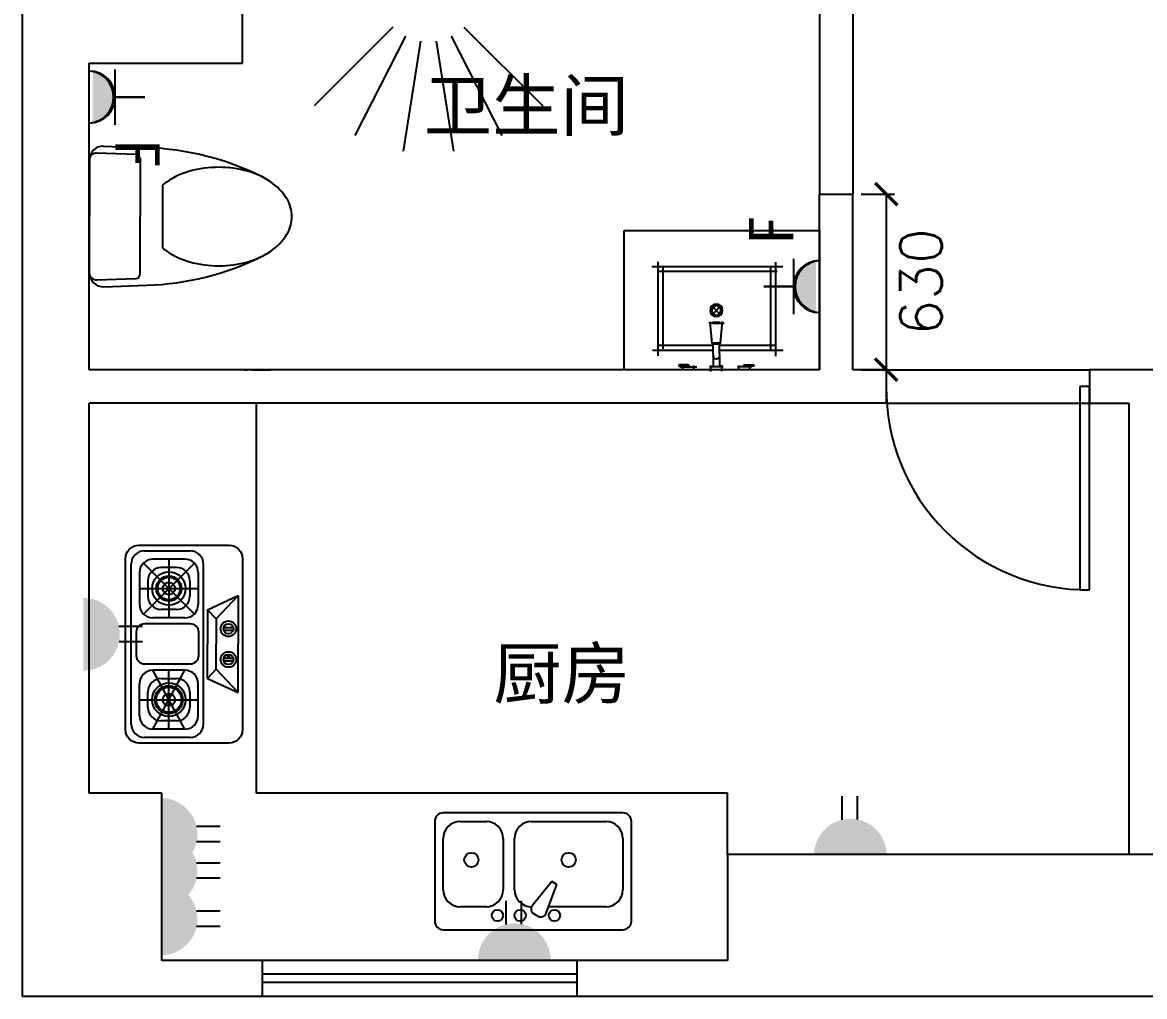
# Model space of a CAD drawing. Header units: millimetres. Extents: x 333665 to 510740, y -473522 to -395501.
# Drawn here: x 472256 to 476283, y -406889 to -403392 of the extents above; entities that cross this region are included whole.
import ezdxf

# ---------------------------------------------------------------- set-up
doc = ezdxf.new("R2010")
doc.units = ezdxf.units.MM
doc.linetypes.add('ACAD_ISO03W100', pattern=[30, 12, -18])
doc.layers.add('DIM', color=4, linetype='Continuous')
doc.styles.add('_TCH_DIM', font='SIMPLEX', dxfattribs={"bigfont": 'GBCBIG'})
doc.styles.add('STYLE1', font='')
doc.styles.add('宋体', font='')
doc.styles.get('STYLE1').set_extended_font_data('SimSun')
doc.styles.get('宋体').set_extended_font_data('NSimSun')

# ---------------------------------------------------------------- blocks, each defined once
blk = doc.blocks.new('_ArchTick')
at = {"color": 0, "lineweight": 30, "const_width": 0.15}
blk.add_lwpolyline([(-0.5, -0.5), (0.5, 0.5)], dxfattribs=at)
blk = doc.blocks.new('5Y65UY 76U')
h = blk.add_hatch(color=5)
edge = h.paths.add_edge_path()
edge.add_arc((2480520.790132919, -276271.8239765056), 84.7, 359.9999999999949, 539.9999999999949)
edge.add_arc((2480520.790132919, -276277.4959650567), 84.88970169652652, 3.8311278303772838, 176.1688721696079, ccw=False)
edge = h.paths.add_edge_path(flags=16)
edge.add_arc((2480520.790132919, -276271.8239765056), 84.7, 359.9999999999949, 539.9999999999949)
edge.add_arc((2480520.790132919, -276277.4959650567), 84.88970169652652, 3.8311278303772838, 176.1688721696079, ccw=False)
edge = h.paths.add_edge_path(flags=0)
edge.add_arc((2480520.790132919, -276271.8239765056), 84.7, 359.9999999999949, 539.9999999999949)
edge.add_arc((2480520.790132919, -276277.4959650567), 84.88970169652652, 3.8311278303772838, 176.1688721696079, ccw=False)
edge = h.paths.add_edge_path(flags=0)
edge.add_arc((2480520.790132919, -276271.8239765056), 84.7, 359.9999999999949, 539.9999999999949)
edge.add_arc((2480520.790132919, -276277.4959650567), 84.88970169652652, 3.8311278303772838, 176.1688721696079, ccw=False)
edge = h.paths.add_edge_path(flags=0)
edge.add_arc((2480520.790132919, -276271.8239765056), 84.7, 359.9999999999949, 539.9999999999949)
edge.add_arc((2480520.790132919, -276277.4959650567), 84.88970169652652, 3.8311278303772838, 176.1688721696079, ccw=False)
edge = h.paths.add_edge_path(flags=0)
edge.add_arc((2480520.790132919, -276271.8239765056), 84.7, 359.9999999999949, 539.9999999999949)
edge.add_arc((2480520.790132919, -276277.4959650567), 84.88970169652652, 3.8311278303772838, 176.1688721696079, ccw=False)
edge = h.paths.add_edge_path(flags=0)
edge.add_arc((2480520.790132919, -276271.8239765056), 84.7, 359.9999999999949, 539.9999999999949)
edge.add_arc((2480520.790132919, -276277.4959650567), 84.88970169652652, 3.8311278303772838, 176.1688721696079, ccw=False)
edge = h.paths.add_edge_path(flags=0)
edge.add_arc((2480520.790132919, -276271.8239765056), 84.7, 359.9999999999949, 539.9999999999949)
edge.add_arc((2480520.790132919, -276277.4959650567), 84.88970169652652, 3.8311278303772838, 176.1688721696079, ccw=False)
edge = h.paths.add_edge_path(flags=0)
edge.add_arc((2480520.790132919, -276271.8239765056), 84.7, 359.9999999999949, 539.9999999999949)
edge.add_arc((2480520.790132919, -276277.4959650567), 84.88970169652652, 3.8311278303772838, 176.1688721696079, ccw=False)
edge = h.paths.add_edge_path(flags=0)
edge.add_arc((2480520.790132919, -276271.8239765056), 84.7, 359.9999999999949, 539.9999999999949)
edge.add_arc((2480520.790132919, -276277.4959650567), 84.88970169652652, 3.8311278303772838, 176.1688721696079, ccw=False)
edge = h.paths.add_edge_path(flags=0)
edge.add_arc((2480520.790132919, -276271.8239765056), 84.7, 359.9999999999949, 539.9999999999949)
edge.add_arc((2480520.790132919, -276277.4959650567), 84.88970169652652, 3.8311278303772838, 176.1688721696079, ccw=False)
edge = h.paths.add_edge_path(flags=0)
edge.add_arc((2480520.790132919, -276271.8239765056), 84.7, 359.9999999999949, 539.9999999999949)
edge.add_arc((2480520.790132919, -276277.4959650567), 84.88970169652652, 3.8311278303772838, 176.1688721696079, ccw=False)
edge = h.paths.add_edge_path(flags=0)
edge.add_arc((2480520.790132919, -276271.8239765056), 84.7, 359.9999999999949, 539.9999999999949)
edge.add_arc((2480520.790132919, -276277.4959650567), 84.88970169652652, 3.8311278303772838, 176.1688721696079, ccw=False)
edge = h.paths.add_edge_path(flags=0)
edge.add_arc((2480520.790132919, -276271.8239765056), 84.7, 359.9999999999949, 539.9999999999949)
edge.add_arc((2480520.790132919, -276277.4959650567), 84.88970169652652, 3.8311278303772838, 176.1688721696079, ccw=False)
edge = h.paths.add_edge_path(flags=0)
edge.add_arc((2480520.790132919, -276271.8239765056), 84.7, 359.9999999999949, 539.9999999999949)
edge.add_arc((2480520.790132919, -276277.4959650567), 84.88970169652652, 3.8311278303772838, 176.1688721696079, ccw=False)
edge = h.paths.add_edge_path(flags=0)
edge.add_arc((2480520.790132919, -276271.8239765056), 84.7, 359.9999999999949, 539.9999999999949)
edge.add_arc((2480520.790132919, -276277.4959650567), 84.88970169652652, 3.8311278303772838, 176.1688721696079, ccw=False)
edge = h.paths.add_edge_path(flags=0)
edge.add_arc((2480520.790132919, -276271.8239765056), 84.7, 359.9999999999949, 539.9999999999949)
edge.add_arc((2480520.790132919, -276277.4959650567), 84.88970169652652, 3.8311278303772838, 176.1688721696079, ccw=False)
edge = h.paths.add_edge_path(flags=0)
edge.add_arc((2480520.790132919, -276271.8239765056), 84.7, 359.9999999999949, 539.9999999999949)
edge.add_arc((2480520.790132919, -276277.4959650567), 84.88970169652652, 3.8311278303772838, 176.1688721696079, ccw=False)
edge = h.paths.add_edge_path(flags=0)
edge.add_arc((2480520.790132919, -276271.8239765056), 84.7, 359.9999999999949, 539.9999999999949)
edge.add_arc((2480520.790132919, -276277.4959650567), 84.88970169652652, 3.8311278303772838, 176.1688721696079, ccw=False)
edge = h.paths.add_edge_path(flags=0)
edge.add_arc((2480520.790132919, -276271.8239765056), 84.7, 359.9999999999949, 539.9999999999949)
edge.add_arc((2480520.790132919, -276277.4959650567), 84.88970169652652, 3.8311278303772838, 176.1688721696079, ccw=False)
edge = h.paths.add_edge_path(flags=0)
edge.add_arc((2480520.790132919, -276271.8239765056), 84.7, 359.9999999999949, 539.9999999999949)
edge.add_arc((2480520.790132919, -276277.4959650567), 84.88970169652652, 3.8311278303772838, 176.1688721696079, ccw=False)
edge = h.paths.add_edge_path(flags=0)
edge.add_arc((2480520.790132919, -276271.8239765056), 84.7, 359.9999999999949, 539.9999999999949)
edge.add_arc((2480520.790132919, -276277.4959650567), 84.88970169652652, 3.8311278303772838, 176.1688721696079, ccw=False)
edge = h.paths.add_edge_path(flags=0)
edge.add_arc((2480520.790132919, -276271.8239765056), 84.7, 359.9999999999949, 539.9999999999949)
edge.add_arc((2480520.790132919, -276277.4959650567), 84.88970169652652, 3.8311278303772838, 176.1688721696079, ccw=False)
edge = h.paths.add_edge_path(flags=0)
edge.add_arc((2480520.790132919, -276271.8239765056), 84.7, 359.9999999999949, 539.9999999999949)
edge.add_arc((2480520.790132919, -276277.4959650567), 84.88970169652652, 3.8311278303772838, 176.1688721696079, ccw=False)
edge = h.paths.add_edge_path(flags=0)
edge.add_arc((2480520.790132919, -276271.8239765056), 84.7, 359.9999999999949, 539.9999999999949)
edge.add_arc((2480520.790132919, -276277.4959650567), 84.88970169652652, 3.8311278303772838, 176.1688721696079, ccw=False)
edge = h.paths.add_edge_path(flags=0)
edge.add_arc((2480520.790132919, -276271.8239765056), 84.7, 359.9999999999949, 539.9999999999949)
edge.add_arc((2480520.790132919, -276277.4959650567), 84.88970169652652, 3.8311278303772838, 176.1688721696079, ccw=False)
edge = h.paths.add_edge_path(flags=0)
edge.add_arc((2480520.790132919, -276271.8239765056), 84.7, 359.9999999999949, 539.9999999999949)
edge.add_arc((2480520.790132919, -276277.4959650567), 84.88970169652652, 3.8311278303772838, 176.1688721696079, ccw=False)
edge = h.paths.add_edge_path(flags=0)
edge.add_arc((2480520.790132919, -276271.8239765056), 84.7, 359.9999999999949, 539.9999999999949)
edge.add_arc((2480520.790132919, -276277.4959650567), 84.88970169652652, 3.8311278303772838, 176.1688721696079, ccw=False)
edge = h.paths.add_edge_path(flags=0)
edge.add_arc((2480520.790132919, -276271.8239765056), 84.7, 359.9999999999949, 539.9999999999949)
edge.add_arc((2480520.790132919, -276277.4959650567), 84.88970169652652, 3.8311278303772838, 176.1688721696079, ccw=False)
edge = h.paths.add_edge_path(flags=0)
edge.add_arc((2480520.790132919, -276271.8239765056), 84.7, 359.9999999999949, 539.9999999999949)
edge.add_arc((2480520.790132919, -276277.4959650567), 84.88970169652652, 3.8311278303772838, 176.1688721696079, ccw=False)
edge = h.paths.add_edge_path(flags=0)
edge.add_arc((2480520.790132919, -276271.8239765056), 84.7, 359.9999999999949, 539.9999999999949)
edge.add_arc((2480520.790132919, -276277.4959650567), 84.88970169652652, 3.8311278303772838, 176.1688721696079, ccw=False)
edge = h.paths.add_edge_path(flags=0)
edge.add_arc((2480520.790132919, -276271.8239765056), 84.7, 359.9999999999949, 539.9999999999949)
edge.add_arc((2480520.790132919, -276277.4959650567), 84.88970169652652, 3.8311278303772838, 176.1688721696079, ccw=False)
edge = h.paths.add_edge_path(flags=0)
edge.add_arc((2480520.790132919, -276271.8239765056), 84.7, 359.9999999999949, 539.9999999999949)
edge.add_arc((2480520.790132919, -276277.4959650567), 84.88970169652652, 3.8311278303772838, 176.1688721696079, ccw=False)
edge = h.paths.add_edge_path(flags=0)
edge.add_arc((2480520.790132919, -276271.8239765056), 84.7, 359.9999999999949, 539.9999999999949)
edge.add_arc((2480520.790132919, -276277.4959650567), 84.88970169652652, 3.8311278303772838, 176.1688721696079, ccw=False)
edge = h.paths.add_edge_path(flags=0)
edge.add_arc((2480520.790132919, -276271.8239765056), 84.7, 359.9999999999949, 539.9999999999949)
edge.add_arc((2480520.790132919, -276277.4959650567), 84.88970169652652, 3.8311278303772838, 176.1688721696079, ccw=False)
edge = h.paths.add_edge_path(flags=0)
edge.add_arc((2480520.790132919, -276271.8239765056), 84.7, 359.9999999999949, 539.9999999999949)
edge.add_arc((2480520.790132919, -276277.4959650567), 84.88970169652652, 3.8311278303772838, 176.1688721696079, ccw=False)
edge = h.paths.add_edge_path(flags=0)
edge.add_arc((2480520.790132919, -276271.8239765056), 84.7, 359.9999999999949, 539.9999999999949)
edge.add_arc((2480520.790132919, -276277.4959650567), 84.88970169652652, 3.8311278303772838, 176.1688721696079, ccw=False)
edge = h.paths.add_edge_path(flags=0)
edge.add_arc((2480520.790132919, -276271.8239765056), 84.7, 359.9999999999949, 539.9999999999949)
edge.add_arc((2480520.790132919, -276277.4959650567), 84.88970169652652, 3.8311278303772838, 176.1688721696079, ccw=False)
edge = h.paths.add_edge_path(flags=0)
edge.add_line((2480604.733867779, -276260.5306431723), (2480436.84639806, -276260.5306431723))
edge.add_line((2480603.967289083, -276260.5306431723), (2480437.612976756, -276260.5306431723))
h = blk.add_hatch(color=5)
edge = h.paths.add_edge_path()
edge.add_arc((2480520.790132919, -276271.8239765056), 84.7, 359.9999999999949, 539.9999999999949)
edge.add_arc((2480520.790132919, -276277.4959650567), 84.88970169652652, 3.8311278303772838, 176.1688721696079, ccw=False)
edge = h.paths.add_edge_path(flags=16)
edge.add_arc((2480520.790132919, -276271.8239765056), 84.7, 359.9999999999949, 539.9999999999949)
edge.add_arc((2480520.790132919, -276277.4959650567), 84.88970169652652, 3.8311278303772838, 176.1688721696079, ccw=False)
edge = h.paths.add_edge_path(flags=0)
edge.add_arc((2480520.790132919, -276271.8239765056), 84.7, 359.9999999999949, 539.9999999999949)
edge.add_arc((2480520.790132919, -276277.4959650567), 84.88970169652652, 3.8311278303772838, 176.1688721696079, ccw=False)
edge = h.paths.add_edge_path(flags=0)
edge.add_arc((2480520.790132919, -276271.8239765056), 84.7, 359.9999999999949, 539.9999999999949)
edge.add_arc((2480520.790132919, -276277.4959650567), 84.88970169652652, 3.8311278303772838, 176.1688721696079, ccw=False)
edge = h.paths.add_edge_path(flags=0)
edge.add_arc((2480520.790132919, -276271.8239765056), 84.7, 359.9999999999949, 539.9999999999949)
edge.add_arc((2480520.790132919, -276277.4959650567), 84.88970169652652, 3.8311278303772838, 176.1688721696079, ccw=False)
edge = h.paths.add_edge_path(flags=0)
edge.add_arc((2480520.790132919, -276271.8239765056), 84.7, 359.9999999999949, 539.9999999999949)
edge.add_arc((2480520.790132919, -276277.4959650567), 84.88970169652652, 3.8311278303772838, 176.1688721696079, ccw=False)
edge = h.paths.add_edge_path(flags=0)
edge.add_arc((2480520.790132919, -276271.8239765056), 84.7, 359.9999999999949, 539.9999999999949)
edge.add_arc((2480520.790132919, -276277.4959650567), 84.88970169652652, 3.8311278303772838, 176.1688721696079, ccw=False)
edge = h.paths.add_edge_path(flags=0)
edge.add_arc((2480520.790132919, -276271.8239765056), 84.7, 359.9999999999949, 539.9999999999949)
edge.add_arc((2480520.790132919, -276277.4959650567), 84.88970169652652, 3.8311278303772838, 176.1688721696079, ccw=False)
edge = h.paths.add_edge_path(flags=0)
edge.add_arc((2480520.790132919, -276271.8239765056), 84.7, 359.9999999999949, 539.9999999999949)
edge.add_arc((2480520.790132919, -276277.4959650567), 84.88970169652652, 3.8311278303772838, 176.1688721696079, ccw=False)
edge = h.paths.add_edge_path(flags=0)
edge.add_arc((2480520.790132919, -276271.8239765056), 84.7, 359.9999999999949, 539.9999999999949)
edge.add_arc((2480520.790132919, -276277.4959650567), 84.88970169652652, 3.8311278303772838, 176.1688721696079, ccw=False)
edge = h.paths.add_edge_path(flags=0)
edge.add_arc((2480520.790132919, -276271.8239765056), 84.7, 359.9999999999949, 539.9999999999949)
edge.add_arc((2480520.790132919, -276277.4959650567), 84.88970169652652, 3.8311278303772838, 176.1688721696079, ccw=False)
edge = h.paths.add_edge_path(flags=0)
edge.add_arc((2480520.790132919, -276271.8239765056), 84.7, 359.9999999999949, 539.9999999999949)
edge.add_arc((2480520.790132919, -276277.4959650567), 84.88970169652652, 3.8311278303772838, 176.1688721696079, ccw=False)
edge = h.paths.add_edge_path(flags=0)
edge.add_arc((2480520.790132919, -276271.8239765056), 84.7, 359.9999999999949, 539.9999999999949)
edge.add_arc((2480520.790132919, -276277.4959650567), 84.88970169652652, 3.8311278303772838, 176.1688721696079, ccw=False)
edge = h.paths.add_edge_path(flags=0)
edge.add_arc((2480520.790132919, -276271.8239765056), 84.7, 359.9999999999949, 539.9999999999949)
edge.add_arc((2480520.790132919, -276277.4959650567), 84.88970169652652, 3.8311278303772838, 176.1688721696079, ccw=False)
edge = h.paths.add_edge_path(flags=0)
edge.add_arc((2480520.790132919, -276271.8239765056), 84.7, 359.9999999999949, 539.9999999999949)
edge.add_arc((2480520.790132919, -276277.4959650567), 84.88970169652652, 3.8311278303772838, 176.1688721696079, ccw=False)
edge = h.paths.add_edge_path(flags=0)
edge.add_arc((2480520.790132919, -276271.8239765056), 84.7, 359.9999999999949, 539.9999999999949)
edge.add_arc((2480520.790132919, -276277.4959650567), 84.88970169652652, 3.8311278303772838, 176.1688721696079, ccw=False)
edge = h.paths.add_edge_path(flags=0)
edge.add_arc((2480520.790132919, -276271.8239765056), 84.7, 359.9999999999949, 539.9999999999949)
edge.add_arc((2480520.790132919, -276277.4959650567), 84.88970169652652, 3.8311278303772838, 176.1688721696079, ccw=False)
edge = h.paths.add_edge_path(flags=0)
edge.add_arc((2480520.790132919, -276271.8239765056), 84.7, 359.9999999999949, 539.9999999999949)
edge.add_arc((2480520.790132919, -276277.4959650567), 84.88970169652652, 3.8311278303772838, 176.1688721696079, ccw=False)
edge = h.paths.add_edge_path(flags=0)
edge.add_arc((2480520.790132919, -276271.8239765056), 84.7, 359.9999999999949, 539.9999999999949)
edge.add_arc((2480520.790132919, -276277.4959650567), 84.88970169652652, 3.8311278303772838, 176.1688721696079, ccw=False)
edge = h.paths.add_edge_path(flags=0)
edge.add_arc((2480520.790132919, -276271.8239765056), 84.7, 359.9999999999949, 539.9999999999949)
edge.add_arc((2480520.790132919, -276277.4959650567), 84.88970169652652, 3.8311278303772838, 176.1688721696079, ccw=False)
edge = h.paths.add_edge_path(flags=0)
edge.add_arc((2480520.790132919, -276271.8239765056), 84.7, 359.9999999999949, 539.9999999999949)
edge.add_arc((2480520.790132919, -276277.4959650567), 84.88970169652652, 3.8311278303772838, 176.1688721696079, ccw=False)
edge = h.paths.add_edge_path(flags=0)
edge.add_arc((2480520.790132919, -276271.8239765056), 84.7, 359.9999999999949, 539.9999999999949)
edge.add_arc((2480520.790132919, -276277.4959650567), 84.88970169652652, 3.8311278303772838, 176.1688721696079, ccw=False)
edge = h.paths.add_edge_path(flags=0)
edge.add_arc((2480520.790132919, -276271.8239765056), 84.7, 359.9999999999949, 539.9999999999949)
edge.add_arc((2480520.790132919, -276277.4959650567), 84.88970169652652, 3.8311278303772838, 176.1688721696079, ccw=False)
edge = h.paths.add_edge_path(flags=0)
edge.add_arc((2480520.790132919, -276271.8239765056), 84.7, 359.9999999999949, 539.9999999999949)
edge.add_arc((2480520.790132919, -276277.4959650567), 84.88970169652652, 3.8311278303772838, 176.1688721696079, ccw=False)
edge = h.paths.add_edge_path(flags=0)
edge.add_arc((2480520.790132919, -276271.8239765056), 84.7, 359.9999999999949, 539.9999999999949)
edge.add_arc((2480520.790132919, -276277.4959650567), 84.88970169652652, 3.8311278303772838, 176.1688721696079, ccw=False)
edge = h.paths.add_edge_path(flags=0)
edge.add_arc((2480520.790132919, -276271.8239765056), 84.7, 359.9999999999949, 539.9999999999949)
edge.add_arc((2480520.790132919, -276277.4959650567), 84.88970169652652, 3.8311278303772838, 176.1688721696079, ccw=False)
edge = h.paths.add_edge_path(flags=0)
edge.add_arc((2480520.790132919, -276271.8239765056), 84.7, 359.9999999999949, 539.9999999999949)
edge.add_arc((2480520.790132919, -276277.4959650567), 84.88970169652652, 3.8311278303772838, 176.1688721696079, ccw=False)
edge = h.paths.add_edge_path(flags=0)
edge.add_arc((2480520.790132919, -276271.8239765056), 84.7, 359.9999999999949, 539.9999999999949)
edge.add_arc((2480520.790132919, -276277.4959650567), 84.88970169652652, 3.8311278303772838, 176.1688721696079, ccw=False)
edge = h.paths.add_edge_path(flags=0)
edge.add_arc((2480520.790132919, -276271.8239765056), 84.7, 359.9999999999949, 539.9999999999949)
edge.add_arc((2480520.790132919, -276277.4959650567), 84.88970169652652, 3.8311278303772838, 176.1688721696079, ccw=False)
edge = h.paths.add_edge_path(flags=0)
edge.add_arc((2480520.790132919, -276271.8239765056), 84.7, 359.9999999999949, 539.9999999999949)
edge.add_arc((2480520.790132919, -276277.4959650567), 84.88970169652652, 3.8311278303772838, 176.1688721696079, ccw=False)
edge = h.paths.add_edge_path(flags=0)
edge.add_arc((2480520.790132919, -276271.8239765056), 84.7, 359.9999999999949, 539.9999999999949)
edge.add_arc((2480520.790132919, -276277.4959650567), 84.88970169652652, 3.8311278303772838, 176.1688721696079, ccw=False)
edge = h.paths.add_edge_path(flags=0)
edge.add_arc((2480520.790132919, -276271.8239765056), 84.7, 359.9999999999949, 539.9999999999949)
edge.add_arc((2480520.790132919, -276277.4959650567), 84.88970169652652, 3.8311278303772838, 176.1688721696079, ccw=False)
edge = h.paths.add_edge_path(flags=0)
edge.add_arc((2480520.790132919, -276271.8239765056), 84.7, 359.9999999999949, 539.9999999999949)
edge.add_arc((2480520.790132919, -276277.4959650567), 84.88970169652652, 3.8311278303772838, 176.1688721696079, ccw=False)
edge = h.paths.add_edge_path(flags=0)
edge.add_arc((2480520.790132919, -276271.8239765056), 84.7, 359.9999999999949, 539.9999999999949)
edge.add_arc((2480520.790132919, -276277.4959650567), 84.88970169652652, 3.8311278303772838, 176.1688721696079, ccw=False)
edge = h.paths.add_edge_path(flags=0)
edge.add_arc((2480520.790132919, -276271.8239765056), 84.7, 359.9999999999949, 539.9999999999949)
edge.add_arc((2480520.790132919, -276277.4959650567), 84.88970169652652, 3.8311278303772838, 176.1688721696079, ccw=False)
edge = h.paths.add_edge_path(flags=0)
edge.add_arc((2480520.790132919, -276271.8239765056), 84.7, 359.9999999999949, 539.9999999999949)
edge.add_arc((2480520.790132919, -276277.4959650567), 84.88970169652652, 3.8311278303772838, 176.1688721696079, ccw=False)
edge = h.paths.add_edge_path(flags=0)
edge.add_arc((2480520.790132919, -276271.8239765056), 84.7, 359.9999999999949, 539.9999999999949)
edge.add_arc((2480520.790132919, -276277.4959650567), 84.88970169652652, 3.8311278303772838, 176.1688721696079, ccw=False)
edge = h.paths.add_edge_path(flags=0)
edge.add_arc((2480520.790132919, -276271.8239765056), 84.7, 359.9999999999949, 539.9999999999949)
edge.add_arc((2480520.790132919, -276277.4959650567), 84.88970169652652, 3.8311278303772838, 176.1688721696079, ccw=False)
edge = h.paths.add_edge_path(flags=0)
edge.add_line((2480604.733867779, -276260.5306431723), (2480436.84639806, -276260.5306431723))
edge.add_line((2480603.967289083, -276260.5306431723), (2480437.612976756, -276260.5306431723))
blk.add_hatch(color=5).paths.add_polyline_path([(2480603.967289083, -276260.5306431723, 0.8166230121941177), (2480437.612976756, -276260.5306431723)])
at = {"color": 5}
for p, q in [((2480520.790132919, -276091.1306431723), (2480520.790132919, -276187.1239765056)), ((2480520.790132919, -276187.1239765056), (2480520.790132919, -276091.1306431723)), ((2480611.136799586, -276187.1239765056), (2480430.443466253, -276187.1239765056)), ((2480611.136799586, -276187.1239765056), (2480430.443466253, -276187.1239765056))]:
    blk.add_line(p, q, dxfattribs=at)
for centre, radius, start, end in [((2480520.790132919, -276271.8239765056), 84.7, 0, 180), ((2480520.790132919, -276277.4959650567), 84.88970169652652, 3.831127830749439, 176.1688721692505)]:
    blk.add_arc(centre, radius, start, end, dxfattribs=at)
at = {"color": 5, "style": '宋体'}
blk.add_text('F', height=145.2, dxfattribs=at).set_placement((2480655.533836051, -276187.1239765056))
blk = doc.blocks.new('NB')
at = {"layer": 'DIM', "color": 8, "xscale": 1.100000000093132, "yscale": 1.099999999860301, "zscale": 1.1}
blk.add_blockref('5Y65UY 76U', (-2600880.632484733, 282604.5370440965), dxfattribs=at)

msp = doc.modelspace()

# ---------------------------------------------------------------- hatches: boundary and pattern name
for points in [[(472475.495649162, -405458.0364408013), (472475.495649162, -405718.7817608201, 1)], [(472753.7658781361, -406176.0368464055), (472753.7658781361, -406436.7821664243, 1)], [(475097.1142437396, -406380.9887889736), (475357.8595637584, -406380.9887889736, 1)], [(472753.7658781361, -406306.8211645356), (472753.7658781361, -406567.5664845544, 1)], [(472753.7658781361, -406479.8119440402), (472753.7658781361, -406740.5572640591, 1)], [(473891.3857452982, -406756.67526006), (474152.131065317, -406756.67526006, 1)]]:
    msp.add_hatch(color=5).paths.add_polyline_path(points)

# ---------------------------------------------------------------- linework, layer by layer
at = {"color": 250, "lineweight": -3}
for p, q in [((472256.3921519727, -406888.6439225697), (472256.3921519727, -399928.6439225697)), ((472256.3921519727, -406888.6439225697), (472256.3921519727, -399928.6439225697)), ((473046.3921519727, -403538.6439225697), (473046.3921519727, -403208.6439225697)), ((475116.3921519727, -403308.6439225698), (475116.3921519727, -404008.6439225698)), ((475236.3921519727, -403308.6439225697), (475236.3921519727, -404008.6439225697)), ((473585.2975510723, -403408.8471440765), (473302.7708018367, -403691.3738933126)), ((473841.0070908148, -403408.8471440765), (474123.5338400512, -403691.3738933126)), ((473631.0645056203, -403442.0987829335), (473449.6711666115, -403798.1032557006)), ((473684.8667874719, -403459.5802040063), (473622.3629025536, -403854.2142020845)), ((473741.4378544161, -403459.5802040085), (473803.9417393345, -403854.2142020845)), ((473795.2401362674, -403442.0987829335), (473976.6334752763, -403798.1032557006)), ((472496.3921519727, -404638.6439225697), (472496.3921519727, -403538.6439225697)), ((472496.3921519727, -403538.6439225697), (473046.3921519727, -403538.6439225697)), ((472523.712443958, -403860.6732161391), (472663.6837581554, -403865.6528471924)), ((472547.0473596149, -403836.2424103201), (472703.508443049, -403841.8086827679)), ((472496.5243247191, -403886.699353795), (472496.2599792264, -404290.5884913443)), ((472678.2922246773, -403880.8001845329), (472678.0199813029, -404296.7563655635)), ((472759.0138681962, -403976.1000781334), (472758.8663031962, -404201.5622182171)), ((475116.3921519727, -404008.6439225698), (475236.3921519727, -404008.6439225697)), ((475116.3921519727, -404638.6439225697), (475116.3921519727, -404008.6439225698)), ((475236.3921519727, -404638.6439225697), (475236.3921519727, -404008.6439225697)), ((475266.3921519727, -404008.6439225697), (475386.3921519727, -404008.6439225697)), ((475356.3921519727, -404008.6439225697), (475356.3921519727, -404638.6439225697)), ((474416.3921519727, -404638.6439225698), (474416.3921519727, -404138.6439225698)), ((474416.3921519727, -404138.6439225698), (475116.3921519727, -404138.6439225698)), ((475116.3921519727, -404138.6439225698), (475116.3921519727, -404638.6439225698)), ((474984.6590329705, -404269.0439225488), (474514.6963967416, -404269.0439225488)), ((474536.9109732968, -404251.2888931576), (474536.9109732968, -404589.4169923102)), ((474942.0181841875, -404567.9036189863), (474942.0181841875, -404269.9995642187)), ((474959.6181841876, -404590.5532399237), (474959.6181841876, -404252.2737247907)), ((472496.3921519727, -404638.6439225697), (472496.3921519727, -404308.6439225697)), ((474964.949438329, -404286.6439225489), (474540.5249704993, -404286.6439225489)), ((474554.5109732969, -404271.8343843982), (474554.5109732969, -404563.35850298)), ((472523.4139868232, -404316.6809718274), (472663.3916994368, -404311.8845674484)), ((472548.479018055, -404341.0819223694), (472703.1851382069, -404335.780841945)), ((474758.463143485, -404437.799411092), (474734.7746816491, -404414.110949256)), ((474734.7746816491, -404437.799411092), (474758.463143485, -404414.110949256)), ((474734.1572583499, -404471.4267504484), (474719.8869664542, -404471.4267504484)), ((474731.9215225651, -404544.2228376456), (474724.8699436177, -404466.5296157413)), ((474734.1572583499, -404468.2900482361), (474759.3387223907, -404468.2900482361)), ((474734.1572583499, -404468.2900482361), (474734.1572583499, -404471.4267504484)), ((474734.1572583499, -404471.4267504484), (474759.3387223907, -404471.4267504484)), ((474759.3387223907, -404468.2900482361), (474759.3387223907, -404471.4267504484)), ((474759.3387223907, -404471.4267504484), (474775.2053236259, -404471.4267504484)), ((474761.5744581755, -404544.049826683), (474768.6260371229, -404466.0837797992)), ((474540.5249704993, -404550.6439225503), (474734.9436278283, -404550.6439225503)), ((474730.1350758907, -404541.9425399225), (474763.8911313494, -404541.9425399225)), ((474734.9436278283, -404583.0718884362), (474734.9436278283, -404541.9425399225)), ((474734.9436278283, -404545.8773274365), (474758.5523529123, -404545.8773274365)), ((474758.5523529123, -404583.0718884362), (474758.5523529123, -404541.9425399225)), ((474758.5523529123, -404550.6439225503), (474961.007691906, -404550.6439225502)), ((474517.3454314684, -404568.2439225503), (474734.9436278283, -404568.2439225503)), ((474734.9436278283, -404583.0718884362), (474734.9436278283, -404626.8395600085)), ((474758.5523529123, -404568.2439225503), (474986.629906182, -404568.2439225503)), ((474758.5523529123, -404583.0718884362), (474758.5523529123, -404626.8395600085)), ((474645.5074640541, -404621.3882865731), (474612.1001512593, -404621.3882865731)), ((474612.1001512593, -404621.3882865731), (474612.1001512593, -404626.5113569523)), ((474612.1001512593, -404626.5113569523), (474643.492727212, -404626.5113569523)), ((474618.1724425782, -404628.5702383399), (474676.167435327, -404628.5702383399)), ((474626.1038287616, -404638.6439225505), (474626.1038287616, -404623.8960180985)), ((474643.492727212, -404628.5702383399), (474643.492727212, -404626.5113569523)), ((474648.5295693172, -404628.5702383399), (474648.5295693172, -404624.4103918362)), ((474665.9184677675, -404638.6439225505), (474665.9184677675, -404623.4501821565)), ((474771.1902624444, -404628.5702383399), (474721.6713182951, -404628.5702383399)), ((474726.8406708674, -404645.2942600344), (474726.8406708674, -404623.4501821565)), ((474766.6553098733, -404643.9568777604), (474766.6553098733, -404623.0044717666)), ((474873.796854425, -404628.5702383399), (474822.4935584347, -404628.5702383399)), ((474827.5775129732, -404638.6439225505), (474827.5775129732, -404623.8960180985)), ((474844.9664114236, -404628.5702383399), (474844.9664114236, -404624.4103918362)), ((474847.9885166868, -404621.388286573), (474881.3958294815, -404621.388286573)), ((474881.3958294815, -404626.5113569523), (474850.0032535289, -404626.5113569523)), ((474850.0032535289, -404628.5702383399), (474850.0032535289, -404626.5113569523)), ((474867.3921519791, -404638.6439225505), (474867.3921519791, -404623.0044717666)), ((474881.3958294815, -404621.388286573), (474881.3958294815, -404626.5113569523)), ((475116.3921519727, -404638.6439225697), (472496.3921519727, -404638.6439225697)), ((473000.5921519727, -404638.6439225696), (472932.1921519728, -404638.6439225696)), ((473028.142151968, -404638.6439225696), (473018.642151973, -404638.6439225696)), ((473052.8421519659, -404638.6439225696), (473062.342151975, -404638.6439225696)), ((473078.4921519679, -404638.6439225696), (473113.6421519646, -404638.6439225696)), ((473113.6421519646, -404638.6439225696), (473133.5921519721, -404638.6439225696)), ((473133.5921519721, -404638.6439225696), (473146.892151968, -404638.6439225696)), ((474771.1902624444, -404638.6439225505), (474720.7790345588, -404638.6439225505)), ((475356.3921519727, -404638.6439225697), (475236.3921519727, -404638.6439225697)), ((475266.3921519727, -404638.6439225697), (475386.3921519727, -404638.6439225697)), ((475356.3921519727, -404638.6439225697), (475356.3921519727, -404758.6439225697)), ((475356.3921519727, -404638.6439225697), (476086.3921519727, -404638.6439225697)), ((476386.3921519727, -404638.6439225697), (476086.3921519727, -404638.6439225697)), ((476086.3921519727, -404638.6439225697), (476086.3921519727, -404758.6439225697)), ((476086.3921519727, -404698.6439225697), (476051.3921519727, -404698.6439225697)), ((476051.3921519727, -404698.6439225697), (476051.3921519727, -405428.6439225697)), ((476086.3921519727, -405428.6439225697), (476086.3921519727, -404698.6439225697)), ((472496.3921519727, -406158.6439225697), (472496.3921519727, -404758.6439225697)), ((475356.3921519727, -404758.6439225697), (472496.3921519727, -404758.6439225697)), ((473096.3921519727, -406158.6439225697), (473096.3921519727, -404758.6439225697)), ((475356.3921519727, -404758.6439225697), (476086.3921519727, -404758.6439225697)), ((476086.3921519727, -404758.6439225697), (476226.3921519727, -404758.6439225697)), ((476226.3921519727, -404758.6439225697), (476226.3921519727, -406378.6439225697)), ((472694.3921519727, -405288.6439225696), (472858.3921519727, -405288.6439225696)), ((472646.3921519727, -405910.6439225696), (472646.3921519727, -405336.6439225696)), ((472690.4510264758, -405332.7027970726), (472873.3332774697, -405515.5850480665)), ((472873.3332774697, -405332.7027970726), (472690.4510264758, -405515.5850480665)), ((472839.3921519727, -405318.6439225696), (472724.3921519727, -405318.6439225696)), ((472809.3921519727, -405348.6439225696), (472754.3921519727, -405348.6439225696)), ((472781.8921519727, -405318.6439225696), (472781.8921519727, -405529.6439225696)), ((472906.3921519727, -405910.6439225696), (472906.3921519727, -405336.6439225696)), ((472676.3921519727, -405366.6439225696), (472676.3921519727, -405481.6439225696)), ((472706.3921519727, -405396.6439225696), (472706.3921519727, -405451.6439225696)), ((472857.3921519727, -405396.6439225696), (472857.3921519727, -405451.6439225696)), ((472887.3921519727, -405366.6439225696), (472887.3921519727, -405481.6439225696)), ((472676.3921519727, -405424.1439225696), (472887.3921519727, -405424.1439225696)), ((476051.3921519727, -405428.6439225697), (476086.3921519727, -405428.6439225697)), ((472920.3136603547, -405500.1698055023), (473030.5270135844, -405449.3780389044)), ((472951.8031892763, -405533.4471714108), (473030.5270135844, -405449.3780389044)), ((473030.5270135844, -405449.3780389044), (473030.5270135844, -405623.6439225696)), ((472809.3921519727, -405499.6439225696), (472754.3921519727, -405499.6439225696)), ((472920.3136603547, -405500.1698055023), (472920.3136603547, -405623.6439225696)), ((472920.3136603547, -405500.1698055023), (472951.8031892763, -405533.4471714108)), ((472858.8241300969, -405550.9567272281), (472694.8985873876, -405550.9567272281)), ((472839.3921519727, -405529.6439225696), (472724.3921519727, -405529.6439225696)), ((472951.8031892763, -405533.4471714108), (472951.8031892763, -405623.6439225696)), ((472664.8985873876, -405580.9567272281), (472664.8985873876, -405664.5748303076)), ((472888.8241300969, -405664.5748303076), (472888.8241300969, -405580.9567272281)), ((472978.2230428369, -405563.4759776303), (473012.8542513166, -405563.4759776303)), ((472978.2230428369, -405573.4759776303), (473012.8542513166, -405573.4759776303)), ((472920.3136603547, -405747.1180396368), (472920.3136603547, -405623.6439225696)), ((472951.8031892763, -405713.8406737283), (472951.8031892763, -405623.6439225696)), ((473030.5270135844, -405797.9098062347), (473030.5270135844, -405623.6439225696)), ((472978.2230428369, -405673.8118675088), (473012.8542513166, -405673.8118675088)), ((472694.8985873876, -405694.5748303076), (472858.8241300969, -405694.5748303076)), ((472839.3921519727, -405928.6439225696), (472724.3921519727, -405717.6439225696)), ((472724.3921519727, -405928.6439225696), (472839.3921519727, -405717.6439225696)), ((472839.3921519727, -405717.6439225696), (472724.3921519727, -405717.6439225696)), ((472781.8921519727, -405928.6439225696), (472781.8921519727, -405717.6439225696)), ((472920.3136603547, -405747.1180396368), (472951.8031892763, -405713.8406737283)), ((472951.8031892763, -405713.8406737283), (473030.5270135844, -405797.9098062347)), ((472978.2230428369, -405683.8118675088), (473012.8542513166, -405683.8118675088)), ((472754.3921519727, -405747.6439225696), (472809.3921519727, -405747.6439225696)), ((472754.3921519727, -405747.6439225696), (472809.3921519727, -405747.6439225696)), ((472920.3136603547, -405747.1180396368), (473030.5270135844, -405797.9098062347)), ((472676.3921519727, -405880.6439225696), (472676.3921519727, -405765.6439225696)), ((472706.3921519727, -405850.6439225696), (472706.3921519727, -405795.6439225696)), ((472706.3921519727, -405850.6439225696), (472706.3921519727, -405795.6439225696)), ((472857.3921519727, -405795.6439225696), (472857.3921519727, -405850.6439225696)), ((472857.3921519727, -405795.6439225696), (472857.3921519727, -405850.6439225696)), ((472887.3921519727, -405880.6439225696), (472887.3921519727, -405765.6439225696)), ((472676.3921519727, -405823.1439225696), (472887.3921519727, -405823.1439225696)), ((472809.3921519727, -405898.6439225696), (472754.3921519727, -405898.6439225696)), ((472809.3921519727, -405898.6439225696), (472754.3921519727, -405898.6439225696)), ((472858.3921519727, -405958.6439225696), (472694.3921519727, -405958.6439225696)), ((472839.3921519727, -405928.6439225696), (472724.3921519727, -405928.6439225696)), ((472756.3921519727, -406158.6439225697), (472496.3921519727, -406158.6439225697)), ((472756.3921519727, -406758.6439225697), (472756.3921519727, -406158.6439225697)), ((474786.3921519727, -406158.6439225697), (473096.3921519727, -406158.6439225697)), ((474786.3921519727, -406378.6439225697), (474786.3921519727, -406158.6439225697)), ((474410.9033161647, -406229.3257407515), (473766.5851343466, -406229.3257407515)), ((473735.9033161647, -406260.0075589333), (473735.9033161647, -406617.9621043879)), ((473827.9487707102, -406260.0075589333), (473919.9942252557, -406260.0075589333)), ((474083.630588892, -406260.0075589333), (474349.5396798011, -406260.0075589333)), ((474441.5851343466, -406617.9621043879), (474441.5851343466, -406260.0075589333)), ((473766.5851343466, -406505.4621043879), (473766.5851343466, -406321.371195297)), ((473981.3578616193, -406321.371195297), (473981.3578616193, -406505.4621043879)), ((474022.2669525284, -406505.4621043879), (474022.2669525284, -406321.371195297)), ((474410.9033161647, -406321.371195297), (474410.9033161647, -406505.4621043879)), ((476386.3921519727, -406378.6439225697), (474786.3921519727, -406378.6439225697)), ((474786.3921519727, -406378.6439225697), (474786.3921519727, -406758.6439225697)), ((474156.5916866193, -406475.8817225697), (474086.2704320739, -406561.3026043879)), ((474174.3058548011, -406486.108995297), (474156.5916866193, -406475.8817225697)), ((474135.4898161647, -406589.7194293879), (474174.3058548011, -406486.108995297)), ((473919.9942252557, -406566.8257407515), (473827.9487707102, -406566.8257407515)), ((474106.1080479829, -406600.2576521151), (474091.8349479829, -406592.0170680243)), ((474349.5396798011, -406566.8257407515), (474144.0665707103, -406566.8257407515)), ((473766.5851343466, -406648.6439225697), (474410.9033161647, -406648.6439225697)), ((473116.3921519727, -406758.6439225697), (472756.3921519727, -406758.6439225697)), ((474246.3921519727, -406758.6439225697), (473116.3921519727, -406758.6439225697)), ((473116.3921519727, -406758.6439225697), (473116.3921519727, -406888.6439225697)), ((474786.3921519727, -406758.6439225697), (474246.3921519727, -406758.6439225697)), ((474246.3921519727, -406758.6439225697), (474246.3921519727, -406888.6439225697)), ((474246.3921519727, -406808.6439225697), (473116.3921519727, -406808.6439225697)), ((474246.3921519727, -406838.6439225697), (473116.3921519727, -406838.6439225697)), ((473116.3921519727, -406888.6439225697), (472256.3921519727, -406888.6439225697)), ((482766.3921519727, -406888.6439225697), (472256.3921519727, -406888.6439225697)), ((474246.3921519727, -406888.6439225697), (473116.3921519727, -406888.6439225697)), ((479286.3921519727, -406888.6439225697), (474246.3921519727, -406888.6439225697))]:
    msp.add_line(p, q, dxfattribs=at)
at = {"color": 5}
for p, q in [((472602.609411924, -405559.4415017669), (472687.2247159016, -405559.441501771)), ((472603.2701768492, -405614.3069878332), (472687.2247158993, -405614.306987835)), ((475198.5193047051, -406253.8750262117), (475198.5193047093, -406169.259722234)), ((475253.3847907715, -406253.2142612865), (475253.3847907733, -406169.2597222364)), ((472880.879640898, -406277.441907371), (472965.4949448757, -406277.4419073752)), ((472881.5404058232, -406332.3073934374), (472965.4949448733, -406332.3073934392)), ((472880.879640898, -406408.2262255012), (472965.4949448757, -406408.2262255054)), ((472881.5404058232, -406463.0917115675), (472965.4949448733, -406463.0917115693)), ((473992.7908062637, -406629.5614972981), (473992.7908062679, -406544.9461933204)), ((474047.6562923301, -406628.9007323729), (474047.6562923319, -406544.9461933228)), ((472880.879640898, -406581.2170050058), (472965.4949448757, -406581.21700501)), ((472881.5404058232, -406636.0824910721), (472965.4949448733, -406636.082491074))]:
    msp.add_line(p, q, dxfattribs=at)
at = {"color": 250, "lineweight": -3}
msp.add_lwpolyline([(472674.3921519727, -405978.6439225696, -0.414213562373095), (472626.3921519727, -405930.6439225696), (472626.3921519727, -405316.6439225696, -0.414213562373095), (472674.3921519727, -405268.6439225696), (472998.3921519727, -405268.6439225696, -0.414213562373095), (473046.3921519727, -405316.6439225696), (473046.3921519727, -405930.6439225696, -0.414213562373095), (472998.3921519727, -405978.6439225696)], format="xyb", close=True, dxfattribs=at)
for centre, radius in [((472781.8921519727, -405424.1439225696), 60.1941757984082), ((472781.8921519727, -405424.1439225696), 60.1941757984082), ((472781.8921519727, -405424.1439225696), 45.1941757984082), ((472781.8921519727, -405424.1439225696), 40.1941757984082), ((472781.8921519727, -405424.1439225696), 22.38423219560816), ((472995.5386470768, -405568.4759776303), 28.02304497556906), ((472995.5386470768, -405568.4759776303), 18.02304497556906), ((472995.5386470768, -405678.8118675088), 28.02304497556906), ((472995.5386470768, -405678.8118675088), 18.02304497556906), ((472781.8921519727, -405823.1439225696), 60.1941757984082), ((472781.8921519727, -405823.1439225696), 60.1941757984082), ((472781.8921519727, -405823.1439225696), 50.1941757984082), ((472781.8921519727, -405823.1439225696), 45.1941757984082), ((472781.8921519727, -405823.1439225696), 22.38423219560816), ((473867.5973148817, -406398.0757407515), 25.56818181818182), ((474216.5851343466, -406398.0757407515), 25.56818181818182), ((473960.9033161647, -406597.5075589333), 20.45454545454545), ((474042.721497983, -406597.5075589333), 20.45454545454545), ((474165.4487707102, -406597.5075589333), 20.45454545454545)]:
    msp.add_circle(centre, radius, dxfattribs=at)
for centre, radius, start, end in [((476077.6421519727, -404707.3939225698), 721.3030743036634, 179.3049379862793, 270.6950620137115), ((472694.3921519727, -405336.6439225696), 48, 90, 180), ((472858.3921519727, -405336.6439225696), 48, 0, 90), ((472724.3921519727, -405366.6439225696), 48, 90, 180), ((472754.3921519727, -405396.6439225696), 48, 90, 180), ((472809.3921519727, -405396.6439225696), 48, 0, 90), ((472839.3921519727, -405366.6439225696), 48, 0, 90), ((472754.3921519727, -405451.6439225696), 48, 180, 270), ((472809.3921519727, -405451.6439225696), 48, 270, 0), ((472724.3921519727, -405481.6439225696), 48, 180, 270), ((472839.3921519727, -405481.6439225696), 48, 270, 0), ((472694.8985873876, -405580.9567272281), 30, 90, 180), ((472858.8241300969, -405580.9567272281), 30, 0, 90), ((472694.8985873876, -405664.5748303076), 30, 180, 270), ((472858.8241300969, -405664.5748303076), 30, 270, 0), ((472995.5959330919, -405667.5528111518), 3.492464575024354, 144.984253635563, 38.71158547112393), ((472724.3921519727, -405765.6439225696), 48, 90, 180), ((472839.3921519727, -405765.6439225696), 48, 0, 90), ((472754.3921519727, -405795.6439225696), 48, 90, 180), ((472754.3921519727, -405795.6439225696), 47.99999999999994, 90, 180), ((472809.3921519727, -405795.6439225696), 48, 0, 90), ((472809.3921519727, -405795.6439225696), 48, 0, 90), ((472724.3921519727, -405880.6439225696), 48, 180, 270), ((472754.3921519727, -405850.6439225696), 48, 180, 270), ((472754.3921519727, -405850.6439225696), 48, 180, 270), ((472809.3921519727, -405850.6439225696), 48, 270, 0), ((472809.3921519727, -405850.6439225696), 48, 270, 0), ((472839.3921519727, -405880.6439225696), 48, 270, 0), ((472694.3921519727, -405910.6439225696), 48, 180, 270), ((472858.3921519727, -405910.6439225696), 48, 270, 0), ((473766.5851343466, -406260.0075589333), 30.68181818181818, 90, 180), ((474410.9033161647, -406260.0075589333), 30.68181818181818, 0, 90), ((473827.9487707102, -406321.371195297), 61.36363636363636, 90, 180), ((473919.9942252557, -406321.371195297), 61.36363636363636, 0, 90), ((474083.630588892, -406321.371195297), 61.36363636363636, 90, 180), ((474349.5396798011, -406321.371195297), 61.36363636363636, 0, 90), ((473827.9487707102, -406505.4621043879), 61.36363636363636, 180, 270), ((473919.9942252557, -406505.4621043879), 61.36363636363636, 270, 0), ((474083.630588892, -406505.4621043879), 61.36363636363636, 180, 270), ((474349.5396798011, -406505.4621043879), 61.36363636363636, 270, 0), ((474102.0622207102, -406574.302920297), 20.45454545454545, 140.5376780031761, 239.9999999999364), ((474116.3353207102, -406582.5435043879), 20.45454545454545, 239.9999999999364, 339.4623219994975), ((473766.5851343466, -406617.9621043879), 30.68181818181818, 180, 270), ((474410.9033161647, -406617.9621043879), 30.68181818181818, 270, 0)]:
    msp.add_arc(centre, radius, start, end, dxfattribs=at)
for centre, major_axis, ratio, start_param, end_param in [((472522.7789915499, -403886.9114170962), (26.25398533252572, -0.2068268581920278), 0.9999999997624287, 1.543113001172824, 3.148815912954181), ((472547.0143139105, -403886.7323994995), (50.48957538898265, 0.2070690604639191), 0.999999999762502, 1.566040625711434, 3.136836952505381), ((472663.0091029981, -403880.8001399863), (10.71054641452598, -10.71054641452599), 0.9999999999972456, 0.7853981633527112, 2.321287905134523), ((472667.6064273453, -404850.9702580405), (1009.799992356049, 0.1251400093237472), 0.9999999997622735, 1.112978698569726, 1.535111316238038), ((472931.7314264959, -404196.5783845386), (280.3687604558037, -0.07234082362721582), 0.9999999997616221, 1.842293207984702, 2.162827200456461), ((472960.7612855997, -404300.9676622708), (388.7193526309939, 0.136954436910168), 0.9999999997587986, 1.569789504628003, 1.841682865586015), ((472960.761285599, -404300.9676622704), (388.7193411598396, 0.1663527841574227), 0.9999999997621954, 1.297820514944645, 1.569713875904704), ((472989.9277653649, -404196.616474049), (280.3652188104826, -1.41108255842785), 0.99999999975907, 0.9827474465673514, 1.30328143903859), ((472887.3517670596, -404130.5496376759), (141.9952159964045, 141.9952159964045), 0.9999999999706256, 1.377171016908956, 1.478720715506774), ((473034.3938183896, -404130.6458767166), (200.7846189830831, -3.289303644249507), 0.9999999997629812, 0.5673946059876234, 0.9940952571201929), ((473102.0749887966, -404089.0557300134), (121.3601671688288, 1.76653547464178), 0.9999999997528306, -0.01520961121555664, 0.5364587110180188), ((473102.0749887963, -404089.0557300137), (121.3651114778134, -1.38583508796658), 0.9999999997539206, -0.5409045914069248, 0.01076373082518556), ((473034.4483178643, -404047.3770243116), (200.7989038839948, 2.254537064740951), 0.9999999997630896, -0.9902508371394183, -0.5635501860059848), ((472887.4062665332, -404047.2807852682), (141.9952160091769, -141.995216009177), 0.9999999998802942, 4.803155591597974, 4.90470529018704), ((472931.8723195585, -403981.3101879366), (280.3608743812237, -2.104088738251428), 0.9999999997575629, 4.126811916023589, 4.4473459084945), ((472990.0686584271, -403981.3482774472), (280.3576568589697, 2.496260032363232), 0.999999999757535, -1.308461071703667, -0.9879270792331809), ((472668.6041454589, -403326.5731355344), (1009.799993422592, 0.1162247012458583), 0.9999999997612361, -1.536659338583222, -1.11452672101958), ((472961.0387993236, -403876.9589997153), (388.7149068240255, -1.864156702879922), 0.9999999997551811, 4.44463677394217, 4.716530134899628), ((472961.0387993237, -403876.9589997162), (388.7180133719554, 1.029537098429203), 0.9999999997559204, 4.709085941677415, 4.980979302634991), ((472546.7499684178, -404290.6215370488), (50.48976424119874, 0.1542965447718418), 0.9999999997621577, 3.137882166527085, 4.743585078323603), ((472522.5148810118, -404290.4415714607), (26.25011317290532, -0.4960661302837821), 0.9999999997584283, 3.15983358031792, 4.765536492104695), ((472662.8729845457, -404296.7464518522), (10.71054641450805, -10.71054641450805), 0.9999999999993823, 5.532039228752238, 7.067928970544896)]:
    msp.add_ellipse(centre, major_axis=major_axis, ratio=ratio, start_param=start_param, end_param=end_param, dxfattribs=at)
at = {"color": 250, "lineweight": -3, "extrusion": (0, 0, -1)}
for centre, major_axis, ratio, start_param, end_param in [((474746.6811915243, -404425.8295012642), (15.85582757569241, 15.85582757569241), 0.9999999999932763, 2.356194490188983, 8.63937979736857), ((474746.618912567, -404425.955180174), (11.84423091800446, 11.84423091800447), 0.9999999999965891, 2.356194490190639, 8.639379797370225), ((474746.7479903703, -404626.8395600085), (-8.346944801962028, 8.346944801962028), 0.9999999999738629, 5.350643290823624, 5.497787143769069), ((474746.7479903703, -404626.8395600085), (8.346944801931281, 8.346944801931283), 0.9999999999738592, 0.7853981634105187, 0.9325420163566864), ((474847.9885166868, -404624.4103918362), (2.136951125079824, 2.136951125079824), 0.9999999999871163, 3.926990816993683, 5.497787143775696)]:
    msp.add_ellipse(centre, major_axis=major_axis, ratio=ratio, start_param=start_param, end_param=end_param, dxfattribs=at)
at = {"color": 250, "lineweight": -3, "extrusion": (0, 0, -0.9999999999999998)}
for centre, major_axis, ratio, start_param, end_param in [((474746.7479903703, -404588.8366402066), (-8.3469448010421, 8.3469448010421), 0.9999999999970528, 2.356194490190871, 5.497787143780664), ((474645.5074640541, -404624.4103918362), (2.136951125052292, 2.136951125052292), 0.999999999993623, -0.7853981634006368, 0.7853981634006368)]:
    msp.add_ellipse(centre, major_axis=major_axis, ratio=ratio, start_param=start_param, end_param=end_param, dxfattribs=at)

# ---------------------------------------------------------------- block references
at = {"color": 5, "linetype": 'ACAD_ISO03W100'}
for p, rotation in [((493790.8614434375, -275967.9839392276), 270), ((453821.9228605081, -532032.6919962845), 90)]:
    msp.add_blockref('NB', p, dxfattribs=dict(at, rotation=rotation))
at = {"color": 250, "lineweight": -3, "xscale": 80, "yscale": 80, "zscale": 80}
for p, rotation in [((475356.3921519727, -404008.6439225697), 90), ((475356.3921519727, -404638.6439225697), 270)]:
    msp.add_blockref('_ArchTick', p, dxfattribs=dict(at, rotation=rotation))

# ---------------------------------------------------------------- texts
at = {"color": 250, "lineweight": -3, "style": 'STYLE1'}
for s, p in [('卫生间', (473696.3921519727, -403780.1794925006)), ('厨房', (473946.3921519727, -405818.6439225697))]:
    msp.add_text(s, height=180, dxfattribs=at).set_placement(p)
at = {"color": 250, "lineweight": -3, "insert": (475481.3921519729, -404323.6439225696), "char_height": 150, "attachment_point": 5, "rotation": 90, "style": '_TCH_DIM'}
msp.add_mtext('\\A1;630', dxfattribs=at)

doc.saveas('drawing.dxf')
